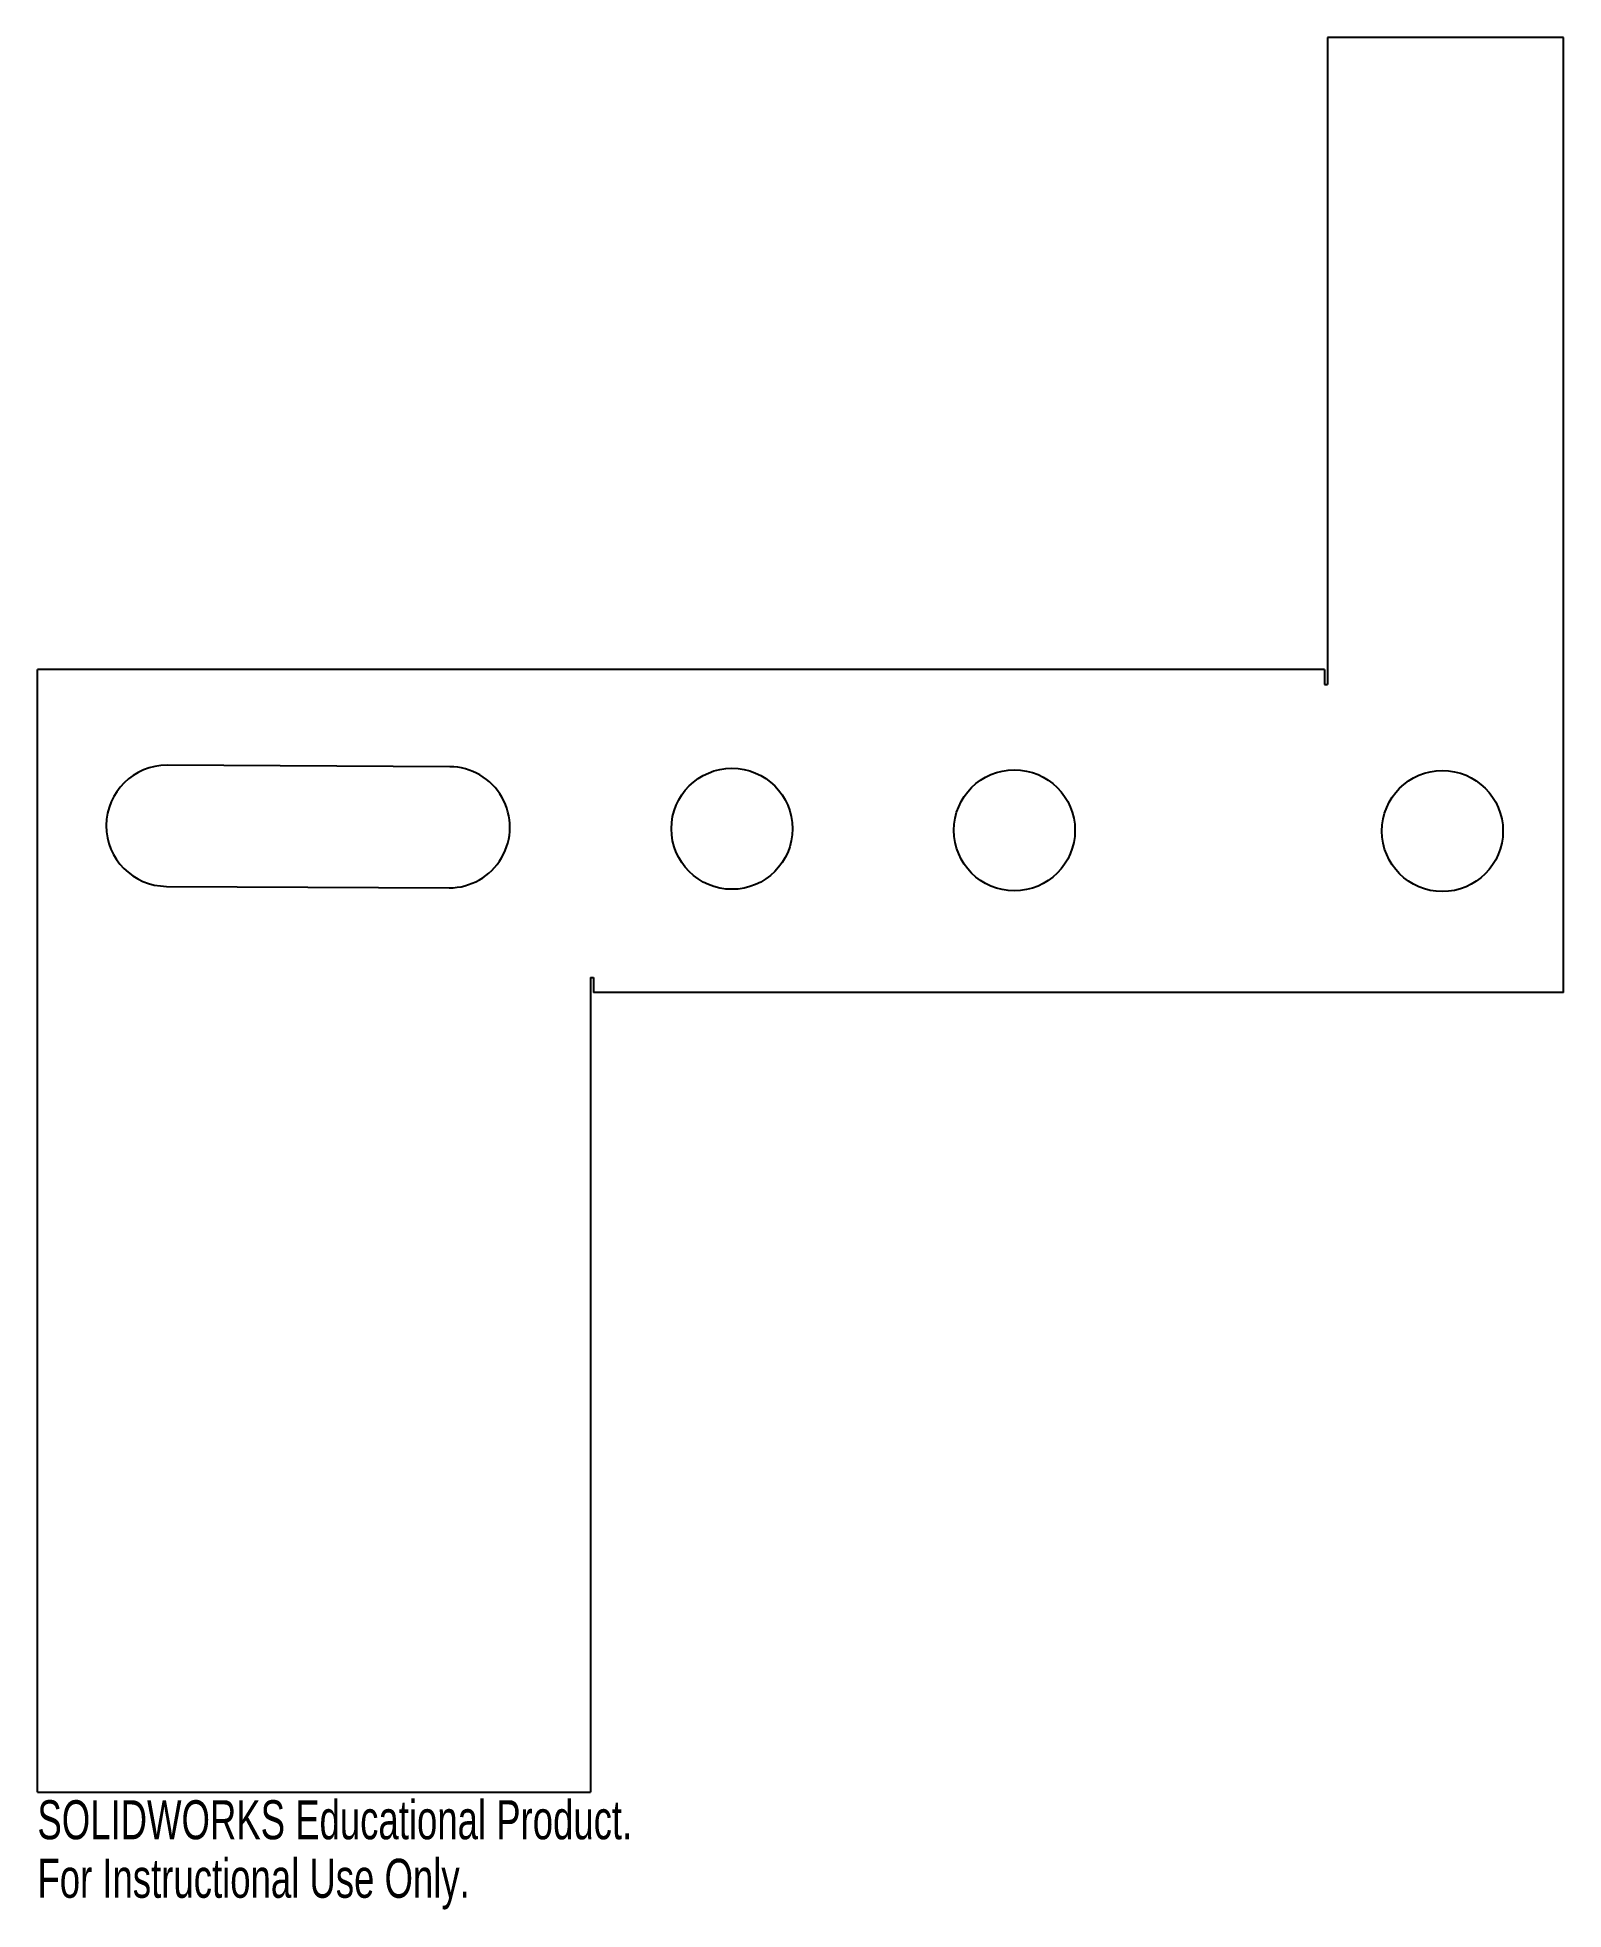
# Model space of a CAD drawing. Header units: millimetres. Extents: x 0 to 189, y -15 to 217.
import ezdxf

# ---------------------------------------------------------------- set-up
doc = ezdxf.new("R2010")
doc.units = ezdxf.units.MM
doc.styles.add('SLDTEXTSTYLE0', font='TXT', dxfattribs={"width": 0.7})

msp = doc.modelspace()

# ---------------------------------------------------------------- linework, layer by layer
at = {"color": 7, "linetype": 'Continuous', "lineweight": 25}
for p, q in [((189.05, 217.37), (159.79, 217.37)), ((159.79, 217.37), (159.79, 137.21)), ((189.05, 99.05), (189.05, 217.37)), ((0, 0), (0, 139.05)), ((159.42, 139.05), (0, 139.05)), ((159.42, 139.05), (159.42, 137.21)), ((159.42, 137.21), (159.79, 137.21)), ((51.07, 127.02), (16.07, 127.2)), ((15.99, 112.2), (50.99, 112.02)), ((68.53, 100.89), (68.9, 100.89)), ((68.53, 100.89), (68.53, 0)), ((68.9, 100.89), (68.9, 99.05)), ((189.05, 99.05), (68.9, 99.05)), ((0, 0), (68.53, 0))]:
    msp.add_line(p, q, dxfattribs=at)
for centre in [(86.03, 119.33), (121.03, 119.14), (174.05, 119.05)]:
    msp.add_circle(centre, 7.5, dxfattribs=at)
for centre, start, end in [((16.03, 119.7), 89.6953, 269.6953), ((51.03, 119.52), 269.6953, 89.6953)]:
    msp.add_arc(centre, 7.5, start, end, dxfattribs=at)

# ---------------------------------------------------------------- texts
at = {"color": 7, "linetype": 'Continuous', "char_height": 4.8336, "attachment_point": 1, "style": 'SLDTEXTSTYLE0'}
for s, insert in [('SOLIDWORKS Educational Product.', (0, -1.02)), ('For Instructional Use Only.', (0, -8.27))]:
    msp.add_mtext(s, dxfattribs=dict(at, insert=insert))

doc.saveas('drawing.dxf')
